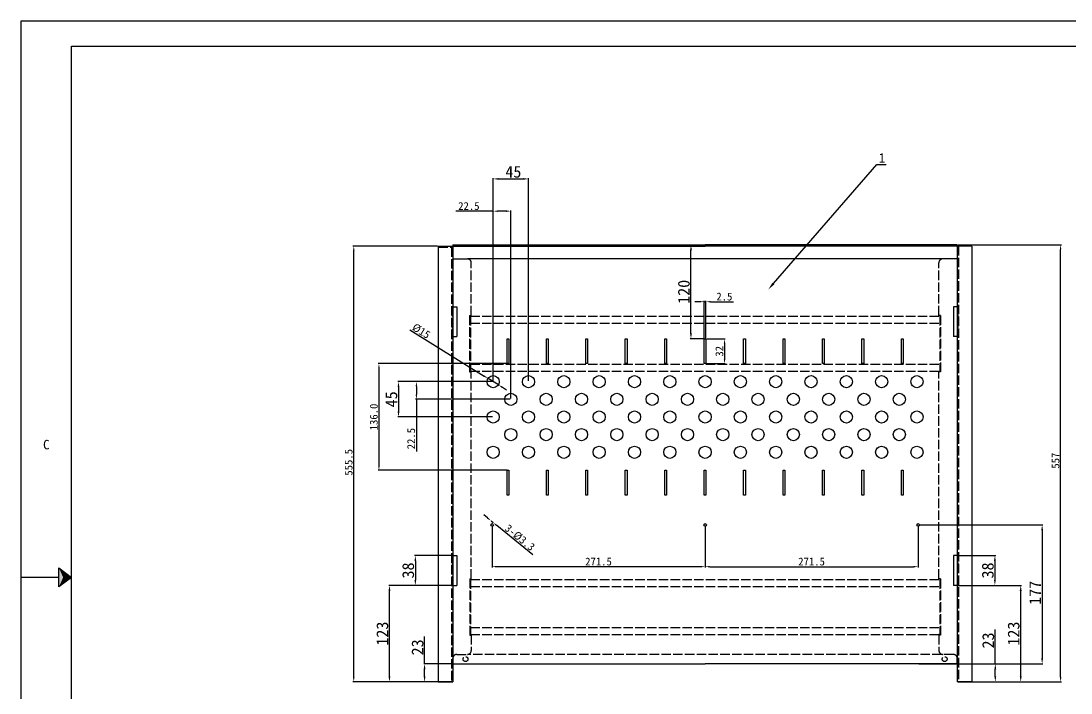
# Model space of a CAD drawing. Header units: millimetres. Extents: x 12436 to 30221, y 8547 to 23793.
# Drawn here: x 12488 to 13826, y 14861 to 15718 of the extents above; entities that cross this region are included whole.
import ezdxf
from ezdxf import colors
from ezdxf.entities.mleader import LeaderData, LeaderLine
from ezdxf.enums import TextEntityAlignment as Align
from ezdxf.math import Vec2, Vec3

# ---------------------------------------------------------------- set-up
doc = ezdxf.new("R2010")
doc.units = ezdxf.units.MM
doc.header["$PDSIZE"] = -1
doc.linetypes.add('ACAD_ISO02W100', pattern=[15, 12, -3])
doc.linetypes.add('DOT', pattern=[0.25, 0, -0.25])
doc.layers.add('FORMAT', color=7, linetype='Continuous')
doc.layers.add('print', color=30, linetype='Continuous')
doc.styles.add('Dartop', font='SIMFANG.TTF')
doc.dimstyles.new('副本 (3) ISO-25', dxfattribs={"dimtxt": 15, "dimasz": 7, "dimexe": 1, "dimexo": 1, "dimgap": 1.524, "dimtad": 1, "dimdec": 0, "dimzin": 0, "dimdsep": 46, "dimtxsty": 'Standard', "dimcen": 2.5, "dimclrd": 4, "dimclre": 4, "dimclrt": 4, "dimadec": 0, "dimazin": 0, "dimtfac": 1, "dimtdec": 0, "dimtmove": 0, "dimatfit": 3, "dimfxl": 1, "dimtzin": 0, "dimarcsym": 0})
doc.dimstyles.new('副本 ISO-25', dxfattribs={"dimtxt": 10, "dimasz": 6, "dimexe": 1, "dimexo": 1, "dimgap": 1.524, "dimtad": 1, "dimdec": 1, "dimzin": 0, "dimdsep": 46, "dimtxsty": 'Standard', "dimcen": 2.5, "dimclrd": 4, "dimclre": 4, "dimclrt": 4, "dimadec": 0, "dimazin": 0, "dimtfac": 1, "dimtdec": 1, "dimtmove": 0, "dimatfit": 3, "dimfxl": 1, "dimtzin": 0, "dimarcsym": 0})

# ---------------------------------------------------------------- blocks, each defined once
blk = doc.blocks.new('*D165')
at = {"layer": 'Defpoints', "color": 0}
for p in [(13134.6, 15516.3), (13089.6, 15257.9), (13134.6, 15257.9)]:
    blk.add_point(p, dxfattribs=at)
at = {"layer": 'FORMAT', "color": 4, "lineweight": -2}
for p, q in [((13089.6, 15258.9), (13089.6, 15517.3)), ((13096.6, 15516.3), (13127.6, 15516.3)), ((13134.6, 15258.9), (13134.6, 15517.3))]:
    blk.add_line(p, q, dxfattribs=at)
at = {"layer": 'FORMAT', "color": 4}
for points in [[(13096.6, 15517.4), (13096.6, 15515.1), (13089.6, 15516.3)], [(13127.6, 15517.4), (13127.6, 15515.1), (13134.6, 15516.3)]]:
    blk.add_solid(points, dxfattribs=at)
at = {"layer": 'FORMAT', "color": 4, "insert": (13115.3, 15525.3), "char_height": 15, "attachment_point": 5}
blk.add_mtext('45', dxfattribs=at)
blk = doc.blocks.new('*D166')
at = {"layer": 'Defpoints', "color": 0}
for p in [(13089.6, 15257.9), (12968.9, 15212.9), (13089.6, 15212.9)]:
    blk.add_point(p, dxfattribs=at)
at = {"layer": 'FORMAT', "color": 4, "lineweight": -2}
for p, q in [((13088.6, 15257.9), (12967.9, 15257.9)), ((12968.9, 15250.9), (12968.9, 15219.9)), ((13088.6, 15212.9), (12967.9, 15212.9))]:
    blk.add_line(p, q, dxfattribs=at)
at = {"layer": 'FORMAT', "color": 4}
for points in [[(12967.8, 15250.9), (12970.1, 15250.9), (12968.9, 15257.9)], [(12967.8, 15219.9), (12970.1, 15219.9), (12968.9, 15212.9)]]:
    blk.add_solid(points, dxfattribs=at)
at = {"layer": 'FORMAT', "color": 4, "insert": (12959.9, 15235.4), "char_height": 15, "attachment_point": 5, "rotation": 90}
blk.add_mtext('45', dxfattribs=at)
blk = doc.blocks.new('*D167')
at = {"color": 4, "lineweight": -2}
for p, q in [((12983.2, 15323.8), (13077.9, 15265.1)), ((13096.2, 15253.8), (13083, 15262)), ((13101.3, 15250.7), (13106.4, 15247.5))]:
    blk.add_line(p, q, dxfattribs=at)
at = {"color": 4}
for points in [[(13078.4, 15266), (13077.4, 15264.3), (13083, 15262)], [(13101.8, 15251.5), (13100.8, 15249.8), (13096.2, 15253.8)]]:
    blk.add_solid(points, dxfattribs=at)
at = {"layer": 'Defpoints', "color": 0}
for p in [(13083, 15262), (13096.2, 15253.8)]:
    blk.add_point(p, dxfattribs=at)
at = {"color": 4, "insert": (12997.9, 15322.4), "char_height": 10, "attachment_point": 5, "rotation": 328.2274}
blk.add_mtext('%%C15', dxfattribs=at)
blk = doc.blocks.new('*D168')
at = {"layer": 'Defpoints', "color": 0}
for p in [(13198.9, 15432.4), (13341.6, 15432.4), (13359.6, 15312.4)]:
    blk.add_point(p, dxfattribs=at)
at = {"layer": 'FORMAT', "color": 4, "lineweight": -2}
for p, q in [((13199.9, 15432.4), (13342.6, 15432.4)), ((13341.6, 15319.4), (13341.6, 15425.4)), ((13358.6, 15312.4), (13340.6, 15312.4))]:
    blk.add_line(p, q, dxfattribs=at)
at = {"layer": 'FORMAT', "color": 4}
for points in [[(13340.5, 15425.4), (13342.8, 15425.4), (13341.6, 15432.4)], [(13340.5, 15319.4), (13342.8, 15319.4), (13341.6, 15312.4)]]:
    blk.add_solid(points, dxfattribs=at)
at = {"layer": 'FORMAT', "color": 4, "insert": (13332.6, 15372.4), "char_height": 15, "attachment_point": 5, "rotation": 90}
blk.add_mtext('120', dxfattribs=at)
blk = doc.blocks.new('*D169')
at = {"layer": 'Defpoints', "color": 0}
for p in [(12957.4, 14998.3), (13038.2, 14998.3), (13019.6, 14875.3)]:
    blk.add_point(p, dxfattribs=at)
at = {"layer": 'FORMAT', "color": 4, "lineweight": -2}
for p, q in [((13037.2, 14998.3), (12956.4, 14998.3)), ((12957.4, 14882.3), (12957.4, 14991.3)), ((13018.6, 14875.3), (12956.4, 14875.3))]:
    blk.add_line(p, q, dxfattribs=at)
at = {"layer": 'FORMAT', "color": 4}
for points in [[(12956.2, 14991.3), (12958.6, 14991.3), (12957.4, 14998.3)], [(12956.2, 14882.3), (12958.6, 14882.3), (12957.4, 14875.3)]]:
    blk.add_solid(points, dxfattribs=at)
at = {"layer": 'FORMAT', "color": 4, "insert": (12948.4, 14936.8), "char_height": 15, "attachment_point": 5, "rotation": 90}
blk.add_mtext('123', dxfattribs=at)
blk = doc.blocks.new('*D170')
at = {"layer": 'Defpoints', "color": 0}
for p in [(13002.2, 14898.3), (13038.2, 14898.3), (13038.2, 14875.3)]:
    blk.add_point(p, dxfattribs=at)
at = {"layer": 'FORMAT', "color": 4, "lineweight": -2}
for p, q in [((13002.2, 14898.3), (13002.2, 14933.3)), ((13037.2, 14898.3), (13001.2, 14898.3)), ((13002.2, 14882.3), (13002.2, 14891.3)), ((13037.2, 14875.3), (13001.2, 14875.3))]:
    blk.add_line(p, q, dxfattribs=at)
at = {"layer": 'FORMAT', "color": 4}
for points in [[(13001, 14891.3), (13003.3, 14891.3), (13002.2, 14898.3)], [(13001, 14882.3), (13003.3, 14882.3), (13002.2, 14875.3)]]:
    blk.add_solid(points, dxfattribs=at)
at = {"layer": 'FORMAT', "color": 4, "insert": (12993.2, 14919.3), "char_height": 15, "attachment_point": 5, "rotation": 90}
blk.add_mtext('23', dxfattribs=at)
blk = doc.blocks.new('A$C1B9D197D')
at = {"color": 6, "linetype": 'ACAD_ISO02W100'}
for p, q in [((0, 70), (598, 70)), ((0, 70), (0, 0)), ((598, 70), (598, 0)), ((0, 61), (598, 61)), ((0, 9), (598, 9)), ((0, 0), (598, 0))]:
    blk.add_line(p, q, dxfattribs=at)
blk = doc.blocks.new('*D171')
at = {"layer": 'Defpoints', "color": 0}
for p in [(13680.9, 14998.3), (13761.8, 14998.3), (13699.6, 14875.3)]:
    blk.add_point(p, dxfattribs=at)
at = {"layer": 'FORMAT', "color": 4, "lineweight": -2}
for p, q in [((13681.9, 14998.3), (13762.8, 14998.3)), ((13761.8, 14882.3), (13761.8, 14991.3)), ((13700.6, 14875.3), (13762.8, 14875.3))]:
    blk.add_line(p, q, dxfattribs=at)
at = {"layer": 'FORMAT', "color": 4}
for points in [[(13760.6, 14991.3), (13763, 14991.3), (13761.8, 14998.3)], [(13760.6, 14882.3), (13763, 14882.3), (13761.8, 14875.3)]]:
    blk.add_solid(points, dxfattribs=at)
at = {"layer": 'FORMAT', "color": 4, "insert": (13752.8, 14936.8), "char_height": 15, "attachment_point": 5, "rotation": 90}
blk.add_mtext('123', dxfattribs=at)
blk = doc.blocks.new('*D172')
at = {"layer": 'Defpoints', "color": 0}
for p in [(13680.9, 15036.3), (13699.6, 14998.3), (13728.9, 14998.3)]:
    blk.add_point(p, dxfattribs=at)
at = {"layer": 'FORMAT', "color": 4, "lineweight": -2}
for p, q in [((13681.9, 15036.3), (13729.9, 15036.3)), ((13728.9, 15029.3), (13728.9, 15005.3)), ((13700.6, 14998.3), (13729.9, 14998.3))]:
    blk.add_line(p, q, dxfattribs=at)
at = {"layer": 'FORMAT', "color": 4}
for points in [[(13727.7, 15029.3), (13730.1, 15029.3), (13728.9, 15036.3)], [(13727.7, 15005.3), (13730.1, 15005.3), (13728.9, 14998.3)]]:
    blk.add_solid(points, dxfattribs=at)
at = {"layer": 'FORMAT', "color": 4, "insert": (13719.9, 15017.3), "char_height": 15, "attachment_point": 5, "rotation": 90}
blk.add_mtext('38', dxfattribs=at)
blk = doc.blocks.new('*D173')
at = {"layer": 'Defpoints', "color": 0}
for p in [(13680.9, 14898.3), (13729.4, 14898.3), (13680.9, 14875.3)]:
    blk.add_point(p, dxfattribs=at)
at = {"layer": 'FORMAT', "color": 4, "lineweight": -2}
for p, q in [((13729.4, 14898.3), (13729.4, 14942.1)), ((13681.9, 14898.3), (13730.4, 14898.3)), ((13729.4, 14882.3), (13729.4, 14891.3)), ((13681.9, 14875.3), (13730.4, 14875.3))]:
    blk.add_line(p, q, dxfattribs=at)
at = {"layer": 'FORMAT', "color": 4}
for points in [[(13728.3, 14891.3), (13730.6, 14891.3), (13729.4, 14898.3)], [(13728.3, 14882.3), (13730.6, 14882.3), (13729.4, 14875.3)]]:
    blk.add_solid(points, dxfattribs=at)
at = {"layer": 'FORMAT', "color": 4, "insert": (13720.4, 14928.1), "char_height": 15, "attachment_point": 5, "rotation": 90}
blk.add_mtext('23', dxfattribs=at)
blk = doc.blocks.new('*D177')
at = {"color": 4, "lineweight": -2}
for p, q in [((13681.9, 15432.4), (13813.6, 15432.4)), ((13812.6, 14881.3), (13812.6, 15426.4)), ((13700.6, 14875.3), (13813.6, 14875.3))]:
    blk.add_line(p, q, dxfattribs=at)
at = {"color": 4}
for points in [[(13811.6, 15426.4), (13813.6, 15426.4), (13812.6, 15432.4)], [(13811.6, 14881.3), (13813.6, 14881.3), (13812.6, 14875.3)]]:
    blk.add_solid(points, dxfattribs=at)
at = {"layer": 'Defpoints', "color": 0}
for p in [(13680.9, 15432.4), (13812.6, 15432.4), (13699.6, 14875.3)]:
    blk.add_point(p, dxfattribs=at)
at = {"color": 4, "insert": (13806.1, 15157.2), "char_height": 10, "attachment_point": 5, "rotation": 90}
blk.add_mtext('557', dxfattribs=at)
blk = doc.blocks.new('*D178')
at = {"color": 4, "lineweight": -2}
for p, q in [((13018.6, 15430.8), (12910.9, 15430.8)), ((12911.9, 14881.3), (12911.9, 15424.8)), ((13018.6, 14875.3), (12910.9, 14875.3))]:
    blk.add_line(p, q, dxfattribs=at)
at = {"color": 4}
for points in [[(12910.9, 15424.8), (12912.9, 15424.8), (12911.9, 15430.8)], [(12910.9, 14881.3), (12912.9, 14881.3), (12911.9, 14875.3)]]:
    blk.add_solid(points, dxfattribs=at)
at = {"layer": 'Defpoints', "color": 0}
for p in [(12911.9, 15430.8), (13019.6, 15430.8), (13019.6, 14875.3)]:
    blk.add_point(p, dxfattribs=at)
at = {"color": 4, "insert": (12905.4, 15155.1), "char_height": 10, "attachment_point": 5, "rotation": 90}
blk.add_mtext('555.5', dxfattribs=at)
blk = doc.blocks.new('*D179')
at = {"layer": 'Defpoints', "color": 0}
for p in [(13038.3, 15036.3), (12990.4, 14998.3), (13019.7, 14998.3)]:
    blk.add_point(p, dxfattribs=at)
at = {"layer": 'FORMAT', "color": 4, "lineweight": -2}
for p, q in [((13037.3, 15036.3), (12989.4, 15036.3)), ((12990.4, 15029.3), (12990.4, 15005.3)), ((13018.7, 14998.3), (12989.4, 14998.3))]:
    blk.add_line(p, q, dxfattribs=at)
at = {"layer": 'FORMAT', "color": 4}
for points in [[(12989.2, 15029.3), (12991.5, 15029.3), (12990.4, 15036.3)], [(12989.2, 15005.3), (12991.5, 15005.3), (12990.4, 14998.3)]]:
    blk.add_solid(points, dxfattribs=at)
at = {"layer": 'FORMAT', "color": 4, "insert": (12981.3, 15017.3), "char_height": 15, "attachment_point": 5, "rotation": 90}
blk.add_mtext('38', dxfattribs=at)
blk = doc.blocks.new('*U13')
at = {"color": 254, "linetype": 'Continuous', "extrusion": (0, 0, -1)}
for points in [[(-0.833, 11), (-0.75, 10.812), (-0.75, 11.188)], [(-0.833, 11), (-0.75, 11.188), (-1, 11)], [(-0.833, 11), (-1, 11), (-0.75, 10.812)]]:
    blk.add_solid(points, dxfattribs=at)
blk = doc.blocks.new('*D229')
at = {"layer": 'Defpoints', "color": 0}
for p in [(13086.9, 15080.5), (13089.5, 15078.3)]:
    blk.add_point(p, dxfattribs=at)
at = {"layer": 'FORMAT', "color": 4, "lineweight": -2}
for p, q in [((13082.2, 15084.3), (13077.6, 15088)), ((13086.9, 15080.5), (13089.5, 15078.3)), ((13140, 15037.3), (13094.2, 15074.5))]:
    blk.add_line(p, q, dxfattribs=at)
at = {"layer": 'FORMAT', "color": 4}
for points in [[(13082.8, 15085), (13081.6, 15083.5), (13086.9, 15080.5)], [(13094.8, 15075.3), (13093.5, 15073.8), (13089.5, 15078.3)]]:
    blk.add_solid(points, dxfattribs=at)
at = {"layer": 'FORMAT', "color": 4, "insert": (13123.5, 15059.1), "char_height": 10, "attachment_point": 5, "rotation": 320.9237}
blk.add_mtext('3-%%C3.3', dxfattribs=at)
blk = doc.blocks.new('*D230')
at = {"layer": 'Defpoints', "color": 0}
for p in [(13108.3, 15280.9), (12944, 15144.9), (13108.3, 15144.9)]:
    blk.add_point(p, dxfattribs=at)
at = {"layer": 'FORMAT', "color": 4, "lineweight": -2}
for p, q in [((13107.3, 15280.9), (12943, 15280.9)), ((12944, 15274.9), (12944, 15150.9)), ((13107.3, 15144.9), (12943, 15144.9))]:
    blk.add_line(p, q, dxfattribs=at)
at = {"layer": 'FORMAT', "color": 4}
for points in [[(12943, 15274.9), (12945, 15274.9), (12944, 15280.9)], [(12943, 15150.9), (12945, 15150.9), (12944, 15144.9)]]:
    blk.add_solid(points, dxfattribs=at)
at = {"layer": 'FORMAT', "color": 4, "insert": (12937.5, 15212.9), "char_height": 10, "attachment_point": 5, "rotation": 90}
blk.add_mtext('136.0', dxfattribs=at)
blk = doc.blocks.new('*D233')
at = {"layer": 'Defpoints', "color": 0}
for p in [(13360.7, 15312.4), (13360.7, 15280.9), (13384.4, 15280.9)]:
    blk.add_point(p, dxfattribs=at)
at = {"layer": 'FORMAT', "color": 4, "lineweight": -2}
for p, q in [((13361.7, 15312.4), (13385.4, 15312.4)), ((13384.4, 15306.4), (13384.4, 15286.9)), ((13361.7, 15280.9), (13385.4, 15280.9))]:
    blk.add_line(p, q, dxfattribs=at)
at = {"layer": 'FORMAT', "color": 4}
for points in [[(13383.4, 15306.4), (13385.4, 15306.4), (13384.4, 15312.4)], [(13383.4, 15286.9), (13385.4, 15286.9), (13384.4, 15280.9)]]:
    blk.add_solid(points, dxfattribs=at)
at = {"layer": 'FORMAT', "color": 4, "insert": (13377.9, 15296.6), "char_height": 10, "attachment_point": 5, "rotation": 90}
blk.add_mtext('32', dxfattribs=at)
blk = doc.blocks.new('*D234')
at = {"layer": 'Defpoints', "color": 0}
for p in [(13360.7, 15359.8), (13358.5, 15312.4), (13360.7, 15312.4)]:
    blk.add_point(p, dxfattribs=at)
at = {"layer": 'FORMAT', "color": 4, "lineweight": -2}
for p, q in [((13358.5, 15313.4), (13358.5, 15360.8)), ((13360.7, 15313.4), (13360.7, 15360.8)), ((13352.5, 15359.8), (13346.5, 15359.8)), ((13358.5, 15359.8), (13360.7, 15359.8)), ((13366.7, 15359.8), (13395.8, 15359.8))]:
    blk.add_line(p, q, dxfattribs=at)
at = {"layer": 'FORMAT', "color": 4}
for points in [[(13352.5, 15360.8), (13352.5, 15358.8), (13358.5, 15359.8)], [(13366.7, 15360.8), (13366.7, 15358.8), (13360.7, 15359.8)]]:
    blk.add_solid(points, dxfattribs=at)
at = {"layer": 'FORMAT', "color": 4, "insert": (13384.2, 15366.3), "char_height": 10, "attachment_point": 5}
blk.add_mtext('2.5', dxfattribs=at)
blk = doc.blocks.new('*D235')
at = {"layer": 'Defpoints', "color": 0}
for p in [(13089.6, 15475.2), (13089.6, 15257.9), (13112.1, 15235.4)]:
    blk.add_point(p, dxfattribs=at)
at = {"layer": 'FORMAT', "color": 4, "lineweight": -2}
for p, q in [((13089.6, 15475.2), (13042, 15475.2)), ((13089.6, 15258.9), (13089.6, 15476.2)), ((13106.1, 15475.2), (13095.6, 15475.2)), ((13112.1, 15236.4), (13112.1, 15476.2))]:
    blk.add_line(p, q, dxfattribs=at)
at = {"layer": 'FORMAT', "color": 4}
for points in [[(13095.6, 15476.2), (13095.6, 15474.2), (13089.6, 15475.2)], [(13106.1, 15476.2), (13106.1, 15474.2), (13112.1, 15475.2)]]:
    blk.add_solid(points, dxfattribs=at)
at = {"layer": 'FORMAT', "color": 4, "insert": (13058.6, 15481.7), "char_height": 10, "attachment_point": 5}
blk.add_mtext('22.5', dxfattribs=at)
blk = doc.blocks.new('*D236')
at = {"layer": 'Defpoints', "color": 0}
for p in [(13089.6, 15257.9), (12991.7, 15235.4), (13112.1, 15235.4)]:
    blk.add_point(p, dxfattribs=at)
at = {"layer": 'FORMAT', "color": 4, "lineweight": -2}
for p, q in [((13088.6, 15257.9), (12990.7, 15257.9)), ((12991.7, 15251.9), (12991.7, 15241.4)), ((13111.1, 15235.4), (12990.7, 15235.4)), ((12991.7, 15235.4), (12991.7, 15168.8))]:
    blk.add_line(p, q, dxfattribs=at)
at = {"layer": 'FORMAT', "color": 4}
for points in [[(12990.7, 15251.9), (12992.7, 15251.9), (12991.7, 15257.9)], [(12990.7, 15241.4), (12992.7, 15241.4), (12991.7, 15235.4)]]:
    blk.add_solid(points, dxfattribs=at)
at = {"layer": 'FORMAT', "color": 4, "insert": (12985.1, 15185.3), "char_height": 10, "attachment_point": 5, "rotation": 90}
blk.add_mtext('22.5', dxfattribs=at)
blk = doc.blocks.new('*D237')
at = {"layer": 'Defpoints', "color": 0}
for p in [(13088.1, 15075.3), (13359.6, 15075.3), (13088.1, 15022.1)]:
    blk.add_point(p, dxfattribs=at)
at = {"layer": 'FORMAT', "color": 4, "lineweight": -2}
for p, q in [((13088.1, 15074.3), (13088.1, 15021.1)), ((13359.6, 15074.3), (13359.6, 15021.1)), ((13353.6, 15022.1), (13094.1, 15022.1))]:
    blk.add_line(p, q, dxfattribs=at)
at = {"layer": 'FORMAT', "color": 4}
for points in [[(13094.1, 15023.1), (13094.1, 15021.1), (13088.1, 15022.1)], [(13353.6, 15023.1), (13353.6, 15021.1), (13359.6, 15022.1)]]:
    blk.add_solid(points, dxfattribs=at)
at = {"layer": 'FORMAT', "color": 4, "insert": (13223.8, 15028.6), "char_height": 10, "attachment_point": 5}
blk.add_mtext('271.5', dxfattribs=at)
blk = doc.blocks.new('*D238')
at = {"layer": 'Defpoints', "color": 0}
for p in [(13359.6, 15075.3), (13631.1, 15075.3), (13631.1, 15022.1)]:
    blk.add_point(p, dxfattribs=at)
at = {"layer": 'FORMAT', "color": 4, "lineweight": -2}
for p, q in [((13359.6, 15074.3), (13359.6, 15021.1)), ((13631.1, 15074.3), (13631.1, 15021.1)), ((13365.6, 15022.1), (13625.1, 15022.1))]:
    blk.add_line(p, q, dxfattribs=at)
at = {"layer": 'FORMAT', "color": 4}
for points in [[(13365.6, 15023.1), (13365.6, 15021.1), (13359.6, 15022.1)], [(13625.1, 15023.1), (13625.1, 15021.1), (13631.1, 15022.1)]]:
    blk.add_solid(points, dxfattribs=at)
at = {"layer": 'FORMAT', "color": 4, "insert": (13495.3, 15028.6), "char_height": 10, "attachment_point": 5}
blk.add_mtext('271.5', dxfattribs=at)
blk = doc.blocks.new('*D239')
at = {"layer": 'Defpoints', "color": 0}
for p in [(13631.1, 15075.3), (13631, 14898.3), (13789.1, 14898.3)]:
    blk.add_point(p, dxfattribs=at)
at = {"layer": 'FORMAT', "color": 4, "lineweight": -2}
for p, q in [((13632.1, 15075.3), (13790.1, 15075.3)), ((13789.1, 15068.3), (13789.1, 14905.3)), ((13632, 14898.3), (13790.1, 14898.3))]:
    blk.add_line(p, q, dxfattribs=at)
at = {"layer": 'FORMAT', "color": 4}
for points in [[(13787.9, 15068.3), (13790.3, 15068.3), (13789.1, 15075.3)], [(13787.9, 14905.3), (13790.3, 14905.3), (13789.1, 14898.3)]]:
    blk.add_solid(points, dxfattribs=at)
at = {"layer": 'FORMAT', "color": 4, "insert": (13780.1, 14988.8), "char_height": 15, "attachment_point": 5, "rotation": 90}
blk.add_mtext('177', dxfattribs=at)

msp = doc.modelspace()

# ---------------------------------------------------------------- linework, layer by layer
at = {"color": 0, "linetype": 'DOT'}
msp.add_line((12487.871, 14331.646), (12487.871, 15685.325), dxfattribs=at)
at = {"color": 0}
for p, q in [((12552.332, 14331.646), (12552.332, 15685.325)), ((12536.216, 15008.486), (12487.871, 15008.486))]:
    msp.add_line(p, q, dxfattribs=at)
for p, q in [((12552.332, 15685.325), (14470.978, 15685.325)), ((13019.591, 15430.798), (13359.591, 15430.798)), ((13019.591, 15430.798), (13019.591, 14875.298)), ((13038.241, 15432.398), (13359.591, 15432.398)), ((13038.241, 15432.398), (13038.241, 14875.298)), ((13680.941, 15432.398), (13359.591, 15432.398)), ((13699.591, 15430.798), (13359.591, 15430.798)), ((13680.941, 15432.398), (13680.941, 14875.298)), ((13699.591, 15430.798), (13699.591, 14875.298)), ((13038.241, 15414.398), (13056.641, 15414.398)), ((13680.941, 15414.398), (13056.641, 15414.398)), ((13038.341, 15353.298), (13043.341, 15353.298)), ((13043.341, 15353.298), (13043.341, 15315.298)), ((13675.941, 15353.298), (13675.941, 15315.298)), ((13680.941, 15353.298), (13675.941, 15353.298)), ((13038.341, 15315.298), (13043.341, 15315.298)), ((13107.216, 15312.398), (13109.466, 15312.398)), ((13107.216, 15280.898), (13107.216, 15312.398)), ((13107.216, 15312.398), (13107.216, 15312.398)), ((13109.466, 15312.398), (13109.466, 15280.898)), ((13157.466, 15312.398), (13159.716, 15312.398)), ((13157.466, 15280.898), (13157.466, 15312.398)), ((13157.466, 15312.398), (13157.466, 15312.398)), ((13159.716, 15312.398), (13159.716, 15280.898)), ((13207.716, 15312.398), (13209.966, 15312.398)), ((13207.716, 15280.898), (13207.716, 15312.398)), ((13207.716, 15312.398), (13207.716, 15312.398)), ((13209.966, 15312.398), (13209.966, 15280.898)), ((13257.966, 15312.398), (13260.216, 15312.398)), ((13257.966, 15280.898), (13257.966, 15312.398)), ((13257.966, 15312.398), (13257.966, 15312.398)), ((13260.216, 15312.398), (13260.216, 15280.898)), ((13308.216, 15312.398), (13310.466, 15312.398)), ((13308.216, 15280.898), (13308.216, 15312.398)), ((13308.216, 15312.398), (13308.216, 15312.398)), ((13310.466, 15312.398), (13310.466, 15280.898)), ((13358.466, 15312.398), (13360.716, 15312.398)), ((13358.466, 15280.898), (13358.466, 15312.398)), ((13358.466, 15312.398), (13358.466, 15312.398)), ((13360.716, 15312.398), (13360.716, 15280.898)), ((13408.716, 15312.398), (13410.966, 15312.398)), ((13408.716, 15280.898), (13408.716, 15312.398)), ((13408.716, 15312.398), (13408.716, 15312.398)), ((13410.966, 15312.398), (13410.966, 15280.898)), ((13458.966, 15312.398), (13461.216, 15312.398)), ((13458.966, 15280.898), (13458.966, 15312.398)), ((13458.966, 15312.398), (13458.966, 15312.398)), ((13461.216, 15312.398), (13461.216, 15280.898)), ((13509.216, 15312.398), (13511.466, 15312.398)), ((13509.216, 15280.898), (13509.216, 15312.398)), ((13509.216, 15312.398), (13509.216, 15312.398)), ((13511.466, 15312.398), (13511.466, 15280.898)), ((13559.466, 15312.398), (13561.716, 15312.398)), ((13559.466, 15280.898), (13559.466, 15312.398)), ((13559.466, 15312.398), (13559.466, 15312.398)), ((13561.716, 15312.398), (13561.716, 15280.898)), ((13609.716, 15312.398), (13611.966, 15312.398)), ((13609.716, 15280.898), (13609.716, 15312.398)), ((13609.716, 15312.398), (13609.716, 15312.398)), ((13611.966, 15312.398), (13611.966, 15280.898)), ((13680.941, 15315.298), (13675.941, 15315.298)), ((13109.466, 15280.898), (13107.216, 15280.898)), ((13159.716, 15280.898), (13157.466, 15280.898)), ((13209.966, 15280.898), (13207.716, 15280.898)), ((13260.216, 15280.898), (13257.966, 15280.898)), ((13310.466, 15280.898), (13308.216, 15280.898)), ((13360.716, 15280.898), (13358.466, 15280.898)), ((13410.966, 15280.898), (13408.716, 15280.898)), ((13461.216, 15280.898), (13458.966, 15280.898)), ((13511.466, 15280.898), (13509.216, 15280.898)), ((13561.716, 15280.898), (13559.466, 15280.898)), ((13611.966, 15280.898), (13609.716, 15280.898)), ((13107.216, 15144.898), (13109.466, 15144.898)), ((13107.216, 15113.398), (13107.216, 15144.898)), ((13107.216, 15144.898), (13107.216, 15144.898)), ((13109.466, 15144.898), (13109.466, 15113.398)), ((13157.466, 15144.898), (13159.716, 15144.898)), ((13157.466, 15113.398), (13157.466, 15144.898)), ((13157.466, 15144.898), (13157.466, 15144.898)), ((13159.716, 15144.898), (13159.716, 15113.398)), ((13207.716, 15144.898), (13209.966, 15144.898)), ((13207.716, 15113.398), (13207.716, 15144.898)), ((13207.716, 15144.898), (13207.716, 15144.898)), ((13209.966, 15144.898), (13209.966, 15113.398)), ((13257.966, 15144.898), (13260.216, 15144.898)), ((13257.966, 15113.398), (13257.966, 15144.898)), ((13257.966, 15144.898), (13257.966, 15144.898)), ((13260.216, 15144.898), (13260.216, 15113.398)), ((13308.216, 15144.898), (13310.466, 15144.898)), ((13308.216, 15113.398), (13308.216, 15144.898)), ((13308.216, 15144.898), (13308.216, 15144.898)), ((13310.466, 15144.898), (13310.466, 15113.398)), ((13358.466, 15144.898), (13360.716, 15144.898)), ((13358.466, 15113.398), (13358.466, 15144.898)), ((13358.466, 15144.898), (13358.466, 15144.898)), ((13360.716, 15144.898), (13360.716, 15113.398)), ((13408.716, 15144.898), (13410.966, 15144.898)), ((13408.716, 15113.398), (13408.716, 15144.898)), ((13408.716, 15144.898), (13408.716, 15144.898)), ((13410.966, 15144.898), (13410.966, 15113.398)), ((13458.966, 15144.898), (13461.216, 15144.898)), ((13458.966, 15113.398), (13458.966, 15144.898)), ((13458.966, 15144.898), (13458.966, 15144.898)), ((13461.216, 15144.898), (13461.216, 15113.398)), ((13509.216, 15144.898), (13511.466, 15144.898)), ((13509.216, 15113.398), (13509.216, 15144.898)), ((13509.216, 15144.898), (13509.216, 15144.898)), ((13511.466, 15144.898), (13511.466, 15113.398)), ((13559.466, 15144.898), (13561.716, 15144.898)), ((13559.466, 15113.398), (13559.466, 15144.898)), ((13559.466, 15144.898), (13559.466, 15144.898)), ((13561.716, 15144.898), (13561.716, 15113.398)), ((13609.716, 15144.898), (13611.966, 15144.898)), ((13609.716, 15113.398), (13609.716, 15144.898)), ((13609.716, 15144.898), (13609.716, 15144.898)), ((13611.966, 15144.898), (13611.966, 15113.398)), ((13109.466, 15113.398), (13107.216, 15113.398)), ((13159.716, 15113.398), (13157.466, 15113.398)), ((13209.966, 15113.398), (13207.716, 15113.398)), ((13260.216, 15113.398), (13257.966, 15113.398)), ((13310.466, 15113.398), (13308.216, 15113.398)), ((13360.716, 15113.398), (13358.466, 15113.398)), ((13410.966, 15113.398), (13408.716, 15113.398)), ((13461.216, 15113.398), (13458.966, 15113.398)), ((13511.466, 15113.398), (13509.216, 15113.398)), ((13561.716, 15113.398), (13559.466, 15113.398)), ((13611.966, 15113.398), (13609.716, 15113.398)), ((13038.341, 15036.298), (13043.341, 15036.298)), ((13043.341, 15036.298), (13043.341, 14998.298)), ((13675.941, 15036.298), (13675.941, 14998.298)), ((13680.941, 15036.298), (13675.941, 15036.298)), ((13038.341, 14998.298), (13043.341, 14998.298)), ((13680.941, 14998.298), (13675.941, 14998.298)), ((13038.241, 14898.298), (13359.591, 14898.298)), ((13680.941, 14898.298), (13359.591, 14898.298)), ((13019.591, 14875.298), (13038.241, 14875.298)), ((13699.591, 14875.298), (13680.941, 14875.298))]:
    msp.add_line(p, q)
at = {"color": 6, "linetype": 'ACAD_ISO02W100'}
for p, q in [((13019.591, 15429.198), (13036.641, 15429.198)), ((13036.641, 15429.198), (13036.641, 14875.298)), ((13682.541, 15430.798), (13682.541, 14875.298)), ((13061.641, 15342.398), (13061.641, 15409.398)), ((13657.541, 15342.398), (13657.541, 15409.398)), ((13038.341, 15353.298), (13036.741, 15353.298)), ((13680.941, 15353.298), (13682.541, 15353.298)), ((13036.741, 15343.798), (13038.341, 15343.798)), ((13036.741, 15341.798), (13038.341, 15341.798)), ((13059.591, 15342.398), (13061.641, 15342.398)), ((13059.591, 15342.398), (13059.591, 15270.398)), ((13059.591, 15341.898), (13059.591, 15270.898)), ((13659.591, 15342.398), (13657.541, 15342.398)), ((13659.591, 15342.398), (13659.591, 15270.398)), ((13682.541, 15343.798), (13680.941, 15343.798)), ((13682.541, 15341.798), (13680.941, 15341.798)), ((13036.741, 15326.798), (13038.341, 15326.798)), ((13036.741, 15324.798), (13038.341, 15324.798)), ((13682.541, 15326.798), (13680.941, 15326.798)), ((13682.541, 15324.798), (13680.941, 15324.798)), ((13038.341, 15315.298), (13036.741, 15315.298)), ((13680.941, 15315.298), (13682.541, 15315.298)), ((13059.591, 15270.398), (13061.641, 15270.398)), ((13061.641, 15006.798), (13061.641, 15270.398)), ((13657.541, 15006.798), (13657.541, 15270.398)), ((13659.591, 15270.398), (13657.541, 15270.398)), ((13036.641, 15242.398), (13038.241, 15242.398)), ((13682.541, 15242.398), (13680.941, 15242.398)), ((13036.641, 15239.398), (13038.241, 15239.398)), ((13036.641, 15233.398), (13038.241, 15233.398)), ((13682.541, 15239.398), (13680.941, 15239.398)), ((13682.541, 15233.398), (13680.941, 15233.398)), ((13038.341, 15036.298), (13036.741, 15036.298)), ((13036.741, 15026.798), (13038.341, 15026.798)), ((13680.941, 15036.298), (13682.541, 15036.298)), ((13682.541, 15026.798), (13680.941, 15026.798)), ((13036.741, 15024.798), (13038.341, 15024.798)), ((13682.541, 15024.798), (13680.941, 15024.798)), ((13036.741, 15009.798), (13038.341, 15009.798)), ((13036.741, 15007.798), (13038.341, 15007.798)), ((13059.641, 15006.798), (13059.641, 14934.798)), ((13059.641, 15006.798), (13061.641, 15006.798)), ((13060.641, 15005.798), (13658.641, 15005.798)), ((13060.641, 15005.798), (13060.641, 14935.798)), ((13659.541, 15006.798), (13657.541, 15006.798)), ((13658.641, 15005.798), (13658.641, 14935.798)), ((13659.541, 15006.798), (13659.541, 14934.798)), ((13682.541, 15009.798), (13680.941, 15009.798)), ((13682.541, 15007.798), (13680.941, 15007.798)), ((13038.341, 14998.298), (13036.741, 14998.298)), ((13060.641, 14996.798), (13658.641, 14996.798)), ((13680.941, 14998.298), (13682.541, 14998.298)), ((13059.641, 14934.798), (13061.641, 14934.798)), ((13060.641, 14944.798), (13658.641, 14944.798)), ((13060.641, 14935.798), (13658.641, 14935.798)), ((13061.641, 14934.798), (13061.641, 14915.298)), ((13658.641, 14935.798), (13657.541, 14935.798)), ((13657.541, 14934.798), (13657.541, 14915.298)), ((13659.541, 14934.798), (13657.541, 14934.798)), ((13043.241, 14910.298), (13056.641, 14910.298)), ((13675.941, 14910.298), (13056.641, 14910.298)), ((13675.941, 14910.298), (13662.541, 14910.298)), ((13038.241, 14898.298), (13038.241, 14905.298)), ((13680.941, 14898.298), (13680.941, 14905.298))]:
    msp.add_line(p, q, dxfattribs=at)
at = {"color": 0}
msp.add_lwpolyline([(12552.332, 15008.486), (12536.216, 14996.399), (12536.216, 15020.572), (12552.332, 15008.486)], close=True, dxfattribs=at)
for centre, radius in [((13089.591, 15257.898), 7.75), ((13134.591, 15257.898), 7.75), ((13179.591, 15257.898), 7.75), ((13224.591, 15257.898), 7.75), ((13269.591, 15257.898), 7.75), ((13314.591, 15257.898), 7.75), ((13359.591, 15257.898), 7.75), ((13404.591, 15257.898), 7.75), ((13449.591, 15257.898), 7.75), ((13494.591, 15257.898), 7.75), ((13539.591, 15257.898), 7.75), ((13584.591, 15257.898), 7.75), ((13629.591, 15257.898), 7.75), ((13112.091, 15235.398), 7.75), ((13157.091, 15235.398), 7.75), ((13202.091, 15235.398), 7.75), ((13247.091, 15235.398), 7.75), ((13292.091, 15235.398), 7.75), ((13337.091, 15235.398), 7.75), ((13382.091, 15235.398), 7.75), ((13427.091, 15235.398), 7.75), ((13472.091, 15235.398), 7.75), ((13517.091, 15235.398), 7.75), ((13562.091, 15235.398), 7.75), ((13607.091, 15235.398), 7.75), ((13089.591, 15212.898), 7.75), ((13134.591, 15212.898), 7.75), ((13179.591, 15212.898), 7.75), ((13224.591, 15212.898), 7.75), ((13269.591, 15212.898), 7.75), ((13314.591, 15212.898), 7.75), ((13359.591, 15212.898), 7.75), ((13404.591, 15212.898), 7.75), ((13449.591, 15212.898), 7.75), ((13494.591, 15212.898), 7.75), ((13539.591, 15212.898), 7.75), ((13584.591, 15212.898), 7.75), ((13629.591, 15212.898), 7.75), ((13112.091, 15190.398), 7.75), ((13157.091, 15190.398), 7.75), ((13202.091, 15190.398), 7.75), ((13247.091, 15190.398), 7.75), ((13292.091, 15190.398), 7.75), ((13337.091, 15190.398), 7.75), ((13382.091, 15190.398), 7.75), ((13427.091, 15190.398), 7.75), ((13472.091, 15190.398), 7.75), ((13517.091, 15190.398), 7.75), ((13562.091, 15190.398), 7.75), ((13607.091, 15190.398), 7.75), ((13089.591, 15167.898), 7.75), ((13134.591, 15167.898), 7.75), ((13179.591, 15167.898), 7.75), ((13224.591, 15167.898), 7.75), ((13269.591, 15167.898), 7.75), ((13314.591, 15167.898), 7.75), ((13359.591, 15167.898), 7.75), ((13404.591, 15167.898), 7.75), ((13449.591, 15167.898), 7.75), ((13494.591, 15167.898), 7.75), ((13539.591, 15167.898), 7.75), ((13584.591, 15167.898), 7.75), ((13629.591, 15167.898), 7.75), ((13088.091, 15075.298), 1.7), ((13359.591, 15075.298), 1.7), ((13631.091, 15075.298), 1.7)]:
    msp.add_circle(centre, radius)
at = {"color": 6, "linetype": 'ACAD_ISO02W100'}
for centre in [(13054.341, 14904.298), (13664.841, 14904.298)]:
    msp.add_circle(centre, 3.1, dxfattribs=at)
for centre, start, end in [((13056.641, 15409.398), 0, 90), ((13662.541, 15409.398), 90, 180), ((13043.241, 14905.298), 90, 180), ((13056.641, 14915.298), 270, 0), ((13662.541, 14915.298), 180, 270), ((13675.941, 14905.298), 0, 90)]:
    msp.add_arc(centre, 5, start, end, dxfattribs=at)
at = {"layer": 'print', "color": 4}
msp.add_lwpolyline([(12487.871, 15717.555), (14535.439, 15717.555), (14535.439, 14299.416), (12487.871, 14299.416)], close=True, dxfattribs=at)

# ---------------------------------------------------------------- block references
msp.add_blockref('A$C1B9D197D', (13060.591, 15271.398))
at = {"color": 0, "linetype": 'Continuous', "xscale": 64.46088495701406, "yscale": 64.46088495750519, "zscale": 64.46088495749957}
msp.add_blockref('*U13', (12487.871, 14299.416), dxfattribs=at)

# ---------------------------------------------------------------- texts
at = {"color": 0, "style": 'Dartop'}
msp.add_text('C', height=12.086, dxfattribs=at).set_placement((12520.101, 15177.695), align=Align.MIDDLE_CENTER)

# ---------------------------------------------------------------- dimensions: what is measured, and where the dimension line sits
dim = msp.add_linear_dim(base=(12911.925, 15430.798), p1=(13019.591, 14875.298), p2=(13019.591, 15430.798), angle=90, dimstyle='副本 ISO-25')
dim.commit()
dim.dimension.update_dxf_attribs({"geometry": '*D178', "text_midpoint": (12911.925, 15155.092), "dimtype": 160})
dim = msp.add_linear_dim(base=(13812.596, 15432.398), p1=(13699.591, 14875.298), p2=(13680.941, 15432.398), angle=90, text='557', dimstyle='副本 ISO-25')
dim.commit()
dim.dimension.update_dxf_attribs({"geometry": '*D177', "text_midpoint": (13812.596, 15157.192), "dimtype": 160})
dim = msp.add_diameter_dim_2p(p1=(13096.179, 15253.817), p2=(13083.002, 15261.978), text='%%C15', dimstyle='副本 ISO-25')
dim.commit()
dim.dimension.update_dxf_attribs({"geometry": '*D167', "text_midpoint": (12994.449, 15316.825), "dimtype": 163})
at = {"layer": 'FORMAT'}
for base, p1, p2, dimstyle, picture, middle in [((13134.591, 15516.271), (13089.591, 15257.898), (13134.591, 15257.898), '副本 (3) ISO-25', '*D165', (13115.252, 15516.271)), ((13089.591, 15475.155), (13112.091, 15235.398), (13089.591, 15257.898), '副本 ISO-25', '*D235', (13058.567, 15475.155))]:
    dim = msp.add_linear_dim(base=base, p1=p1, p2=p2, dimstyle=dimstyle, dxfattribs=at)
    dim.commit()
    dim.dimension.update_dxf_attribs({"geometry": picture, "text_midpoint": middle, "dimtype": 160})
for base, p1, p2, picture, middle in [((13341.642, 15432.398), (13359.591, 15312.398), (13198.916, 15432.398), '*D168', (13332.618, 15372.398)), ((12990.374, 14998.298), (13038.341, 15036.298), (13019.691, 14998.298), '*D179', (12981.35, 15017.298)), ((13728.908, 14998.298), (13680.941, 15036.298), (13699.591, 14998.298), '*D172', (13719.884, 15017.298)), ((12957.396, 14998.298), (13019.591, 14875.298), (13038.241, 14998.298), '*D169', (12948.372, 14936.798)), ((13761.785, 14998.298), (13699.591, 14875.298), (13680.941, 14998.298), '*D171', (13752.761, 14936.798)), ((13002.177, 14898.298), (13038.241, 14875.298), (13038.241, 14898.298), '*D170', (12993.153, 14919.322))]:
    dim = msp.add_linear_dim(base=base, p1=p1, p2=p2, angle=90, dimstyle='副本 (3) ISO-25', dxfattribs=at)
    dim.commit()
    dim.dimension.update_dxf_attribs({"geometry": picture, "text_midpoint": middle})
dim = msp.add_linear_dim(base=(13360.716, 15359.795), p1=(13358.466, 15312.398), p2=(13360.716, 15312.398), text='2.5', dimstyle='副本 ISO-25', dxfattribs=at)
dim.commit()
dim.dimension.update_dxf_attribs({"geometry": '*D234', "text_midpoint": (13384.24, 15366.319)})
dim = msp.add_linear_dim(base=(13384.377, 15280.898), p1=(13360.716, 15312.398), p2=(13360.716, 15280.898), angle=90, text='32', dimstyle='副本 ISO-25', dxfattribs=at)
dim.commit()
dim.dimension.update_dxf_attribs({"geometry": '*D233', "text_midpoint": (13377.853, 15296.648)})
for base, p1, p2, dimstyle, picture, middle in [((12944.008, 15144.898), (13108.341, 15280.898), (13108.341, 15144.898), '副本 ISO-25', '*D230', (12944.008, 15212.898)), ((12968.933, 15212.898), (13089.591, 15257.898), (13089.591, 15212.898), '副本 (3) ISO-25', '*D166', (12968.933, 15235.398)), ((12991.659, 15235.398), (13089.591, 15257.898), (13112.091, 15235.398), '副本 ISO-25', '*D236', (12991.659, 15185.337)), ((13789.088, 14898.298), (13631.091, 15075.298), (13630.991, 14898.298), '副本 (3) ISO-25', '*D239', (13789.088, 14988.848)), ((13729.431, 14898.298), (13680.941, 14875.298), (13680.941, 14898.298), '副本 (3) ISO-25', '*D173', (13729.431, 14928.072))]:
    dim = msp.add_linear_dim(base=base, p1=p1, p2=p2, angle=90, dimstyle=dimstyle, dxfattribs=at)
    dim.commit()
    dim.dimension.update_dxf_attribs({"geometry": picture, "text_midpoint": middle, "dimtype": 160})
dim = msp.add_diameter_dim_2p(p1=(13086.871, 15080.469), p2=(13089.51, 15078.326), text='3-%%C3.3', dimstyle='副本 ISO-25', dxfattribs=at)
dim.commit()
dim.dimension.update_dxf_attribs({"geometry": '*D229', "text_midpoint": (13123.529, 15059.107)})
for base, p2, picture, middle in [((13088.091, 15022.123), (13088.091, 15075.298), '*D237', (13223.841, 15028.647)), ((13631.091, 15022.123), (13631.091, 15075.298), '*D238', (13495.341, 15028.647))]:
    dim = msp.add_linear_dim(base=base, p1=(13359.591, 15075.298), p2=p2, dimstyle='副本 ISO-25', dxfattribs=at)
    dim.commit()
    dim.dimension.update_dxf_attribs({"geometry": picture, "text_midpoint": middle})

# ---------------------------------------------------------------- leaders
ml = msp.add_multileader_mtext('Standard', dxfattribs=at)
ml.set_content('1', color=4)
ml.set_leader_properties(color=4)
ml.build(insert=Vec2(0, 0))
ml.multileader.update_dxf_attribs({"text_left_attachment_type": 5, "text_right_attachment_type": 5, "dogleg_length": 0.36, "arrow_head_size": 10})
ctx = ml.context
ctx.base_point, ctx.char_height, ctx.arrow_head_size, ctx.plane_origin = Vec3(13578.976, 15534.684), 12.05, 10, Vec3(13440.14, 15375.384)
ctx.left_attachment, ctx.right_attachment = 5, 5
notes = []
notes.append((ctx, [(0, (1, 1, 0), (13578.616, 15534.684), (1, 0), 0.36, [(0, [(13440.14, 15375.384)], 0, [])])]))
ctx.mtext.insert, ctx.mtext.flow_direction = Vec3(13580.976, 15549.144), 5
for ctx, leaders in notes:
    for number, flags, end, landing, length, lines in leaders:
        leader = LeaderData()
        leader.index, (leader.has_last_leader_line, leader.has_dogleg_vector, leader.attachment_direction) = number, flags
        leader.last_leader_point, leader.dogleg_vector, leader.dogleg_length = Vec3(end), Vec3(landing), length
        for number, points, colour, breaks in lines:
            line = LeaderLine()
            line.index, line.vertices, line.color, line.breaks = number, Vec3.list(points), colors.encode_raw_color(colour), breaks
            leader.lines.append(line)
        ctx.leaders.append(leader)

doc.saveas('drawing.dxf')
